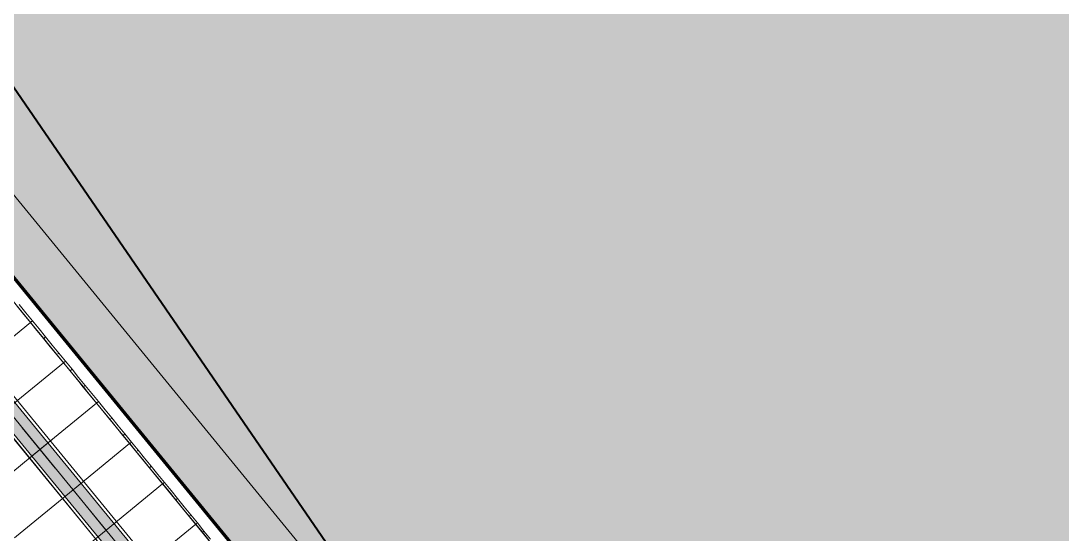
# Model space of a CAD drawing. Header units: metres. Extents: x 478603 to 489313, y 4282657 to 4289463.
# Drawn here: x 479601.3 to 479701.1, y 4286986 to 4287035.2 of the extents above; entities that cross this region are included whole.
import ezdxf

# ---------------------------------------------------------------- set-up
doc = ezdxf.new("R2010")
doc.units = ezdxf.units.M
for name, color, linetype, lineweight in [('ADAKENARI', 18, 'Continuous', 0), ('EKS_2', 5, 'Continuous', 0), ('EKSENLER', 3, 'Continuous', 0), ('HAT_ENERJI_NAKIL_HAT', 18, 'Continuous', 0), ('HDO_2', 30, 'Continuous', 0), ('KALDIRIM', 11, 'Continuous', 0), ('KYO_2', 1, 'Continuous', 20), ('P_ALAN', 143, 'Continuous', 0), ('P_U_KNL', 143, 'Continuous', 0), ('PARSEL_ALAN', 254, 'Continuous', 0), ('PARSEL_SERA_ALAN', 9, 'Continuous', 40), ('PL_ALİNMAN', 1, 'Continuous', 0), ('PL_ENKESIT', 1, 'Continuous', 0), ('PL_KM', 4, 'Continuous', 0), ('RAKORDMAN', 3, 'Continuous', 0), ('SEV_KYO_HDO', 3, 'Continuous', 0), ('SNR_YAPIYAK', 18, 'Continuous', 0), ('YKO_2', 33, 'Continuous', 0)]:
    doc.layers.add(name, color=color, linetype=linetype, lineweight=lineweight)

msp = doc.modelspace()

# ---------------------------------------------------------------- hatches: boundary and pattern name
at = {"layer": 'P_ALAN'}
msp.add_hatch(color=256, dxfattribs=at).paths.add_polyline_path([(479676.002, 4286903.553), (479677.549, 4286904.82), (479504.608, 4287115.988), (479503.061, 4287114.721)])
msp.add_hatch(color=256, dxfattribs=at).paths.add_polyline_path([(479676.002, 4286903.553), (479677.549, 4286904.82), (479504.608, 4287115.988), (479503.061, 4287114.721)])
at = {"layer": 'PARSEL_ALAN'}
msp.add_hatch(color=256, dxfattribs=at).paths.add_polyline_path([(479643.933, 4287398.761), (479817.893, 4287145.197), (479734.475, 4287003.693), (479687.036, 4286923.221), (479673.047, 4286922.158), (479430.429, 4287218.472), (479426.934, 4287224.913), (479426.05, 4287231.313), (479427.413, 4287242.551), (479428.4, 4287247.276), (479432.514, 4287253.457)])
at = {"layer": 'PARSEL_SERA_ALAN'}
msp.add_hatch(color=256, dxfattribs=at).paths.add_polyline_path([(479636.228, 4287387.156), (479642.757, 4287391.636), (479809.646, 4287148.381), (479801.73, 4287142.95), (479804.558, 4287138.827), (479796.642, 4287133.396), (479799.471, 4287129.273), (479791.555, 4287123.842), (479794.383, 4287119.719), (479786.467, 4287114.288), (479789.296, 4287110.165), (479781.38, 4287104.734), (479784.208, 4287100.611), (479776.292, 4287095.18), (479779.121, 4287091.057), (479771.205, 4287085.626), (479774.033, 4287081.503), (479758.201, 4287070.641), (479761.03, 4287066.518), (479753.114, 4287061.087), (479755.942, 4287056.964), (479748.026, 4287051.533), (479750.855, 4287047.41), (479742.939, 4287041.979), (479745.767, 4287037.857), (479737.851, 4287032.426), (479740.68, 4287028.303), (479732.764, 4287022.872), (479735.592, 4287018.749), (479727.676, 4287013.318), (479730.505, 4287009.195), (479722.589, 4287003.764), (479725.417, 4286999.641), (479717.501, 4286994.21), (479720.33, 4286990.087), (479704.498, 4286979.225), (479707.326, 4286975.102), (479699.41, 4286969.671), (479702.239, 4286965.548), (479694.323, 4286960.117), (479697.151, 4286955.994), (479689.235, 4286950.563), (479692.064, 4286946.44), (479684.148, 4286941.009), (479686.976, 4286936.886), (479679.06, 4286931.455), (479650.774, 4286972.685), (479642.858, 4286967.254), (479577.8, 4287062.083), (479569.884, 4287056.652), (479507.654, 4287147.357), (479499.738, 4287141.926), (479434.68, 4287236.755), (479442.596, 4287242.186), (479436.939, 4287250.431)])

# ---------------------------------------------------------------- linework, layer by layer
at = {"layer": 'ADAKENARI', "lineweight": 200}
msp.add_line((479673.047, 4286922.158), (479430.429, 4287218.472), dxfattribs=at)
at = {"layer": 'EKS_2'}
for p in [(479603.143, 4286994.116, 926.174), (479606.31, 4286990.247, 926.437), (479609.478, 4286986.379, 926.7)]:
    msp.add_point(p, dxfattribs=at)
at = {"layer": 'EKSENLER'}
msp.add_line((479665.104, 4286918.442), (479416.137, 4287222.509), dxfattribs=at)
at = {"layer": 'HAT_ENERJI_NAKIL_HAT'}
msp.add_line((479620.765, 4286970.532), (479476.111, 4287147.505), dxfattribs=at)
at = {"layer": 'HDO_2'}
msp.add_polyline3d([(479600.964, 4287007.842, 925.352), (479601.598, 4287007.068, 925.405), (479602.231, 4287006.294, 925.457), (479602.865, 4287005.52, 925.51), (479603.499, 4287004.747, 925.563), (479604.132, 4287003.973, 925.615), (479604.766, 4287003.199, 925.668), (479605.399, 4287002.426, 925.72), (479606.033, 4287001.652, 925.773), (479606.666, 4287000.878, 925.826), (479607.3, 4287000.104, 925.878), (479607.933, 4286999.331, 925.931), (479608.567, 4286998.557, 925.984), (479609.2, 4286997.783, 926.036), (479609.834, 4286997.009, 926.089), (479610.467, 4286996.236, 926.141), (479611.101, 4286995.462, 926.194), (479611.734, 4286994.688, 926.247), (479612.368, 4286993.915, 926.299), (479613.001, 4286993.141, 926.352), (479613.635, 4286992.367, 926.405), (479614.268, 4286991.593, 926.457), (479614.902, 4286990.82, 926.51), (479615.535, 4286990.046, 926.563), (479616.169, 4286989.272, 926.615), (479616.802, 4286988.498, 926.668), (479617.436, 4286987.725, 926.72), (479618.069, 4286986.951, 926.773), (479618.703, 4286986.177, 926.826), (479619.336, 4286985.404, 926.878)], dxfattribs=at)
for p in [(479602.231, 4287006.294, 925.457), (479605.399, 4287002.426, 925.72), (479608.567, 4286998.557, 925.984), (479611.734, 4286994.688, 926.247), (479614.902, 4286990.82, 926.51), (479618.069, 4286986.951, 926.773)]:
    msp.add_point(p, dxfattribs=at)
at = {"layer": 'KALDIRIM'}
msp.add_line((479670.52, 4286922.876), (479428.912, 4287217.957), dxfattribs=at)
at = {"layer": 'KYO_2'}
msp.add_polyline3d([(479601.155, 4287007.998, 927.823), (479601.787, 4287007.223, 927.852), (479602.419, 4287006.448, 927.882), (479603.051, 4287005.673, 927.923), (479603.684, 4287004.899, 927.965), (479604.317, 4287004.124, 928.007), (479604.95, 4287003.35, 928.048), (479605.582, 4287002.576, 928.09), (479606.215, 4287001.801, 928.13), (479606.848, 4287001.027, 928.17), (479607.48, 4287000.252, 928.21), (479608.113, 4286999.478, 928.25), (479608.745, 4286998.703, 928.29), (479609.378, 4286997.929, 928.33), (479610.01, 4286997.154, 928.37), (479610.643, 4286996.38, 928.409), (479611.276, 4286995.605, 928.449), (479611.908, 4286994.83, 928.489), (479612.539, 4286994.055, 928.511), (479613.17, 4286993.279, 928.534), (479613.802, 4286992.504, 928.557), (479614.433, 4286991.728, 928.579), (479615.064, 4286990.952, 928.602), (479615.695, 4286990.176, 928.622), (479616.326, 4286989.401, 928.643), (479616.957, 4286988.625, 928.663), (479617.588, 4286987.849, 928.684), (479618.219, 4286987.073, 928.704), (479618.849, 4286986.297, 928.712), (479619.479, 4286985.52, 928.72)], dxfattribs=at)
for p in [(479602.419, 4287006.448, 927.882), (479605.582, 4287002.576, 928.09), (479608.745, 4286998.703, 928.29), (479611.908, 4286994.83, 928.489), (479615.064, 4286990.952, 928.602), (479618.219, 4286987.073, 928.704)]:
    msp.add_point(p, dxfattribs=at)
at = {"layer": 'P_ALAN'}
msp.add_polyline3d([(479676.002, 4286903.553, 0), (479677.549, 4286904.82, 0), (479504.608, 4287115.988, 0), (479503.061, 4287114.721, 0), (479676.002, 4286903.553, 0)], close=True, dxfattribs=at)
msp.add_polyline3d([(479676.002, 4286903.553, 0), (479677.549, 4286904.82, 0), (479504.608, 4287115.988, 0), (479503.061, 4287114.721, 0), (479676.002, 4286903.553, 0)], close=True, dxfattribs=at)
msp.add_polyline3d([(479676.002, 4286903.553, 0), (479677.549, 4286904.82, 0), (479504.608, 4287115.988, 0), (479503.061, 4287114.721, 0), (479676.002, 4286903.553, 0)], close=True, dxfattribs=at)
msp.add_polyline3d([(479676.002, 4286903.553, 0), (479677.549, 4286904.82, 0), (479504.608, 4287115.988, 0), (479503.061, 4287114.721, 0), (479676.002, 4286903.553, 0)], close=True, dxfattribs=at)
at = {"layer": 'P_U_KNL'}
for points in [[(479677.549, 4286904.82, 0), (479504.608, 4287115.988, 0)], [(479677.781, 4286905.011, 0), (479504.841, 4287116.178, 0)], [(479675.77, 4286903.363, 0), (479502.829, 4287114.531, 0)], [(479676.002, 4286903.553, 0), (479503.061, 4287114.721, 0)]]:
    msp.add_polyline3d(points, dxfattribs=at)
at = {"layer": 'PARSEL_ALAN'}
for points in [[(479643.933, 4287398.761, 927.06), (479817.893, 4287145.197, 932.321), (479734.475, 4287003.693, 930.586), (479687.036, 4286923.221, 931.899), (479673.047, 4286922.158, 931.524), (479430.429, 4287218.472, 921.012), (479426.934, 4287224.913, 920.711), (479426.05, 4287231.313, 920.456), (479427.413, 4287242.551, 919.643), (479428.4, 4287247.276, 919.202), (479432.514, 4287253.457, 918.591), (479643.933, 4287398.761, 927.06)], [(479643.933, 4287398.761, 0), (479817.893, 4287145.197, 0), (479734.475, 4287003.693, 0), (479687.036, 4286923.221, 0), (479673.047, 4286922.158, 0), (479430.429, 4287218.472, 0), (479426.934, 4287224.913, 0), (479426.05, 4287231.313, 0), (479427.413, 4287242.551, 0), (479428.4, 4287247.276, 0), (479432.514, 4287253.457, 0), (479643.933, 4287398.761, 0)]]:
    msp.add_polyline3d(points, close=True, dxfattribs=at)
at = {"layer": 'PARSEL_SERA_ALAN'}
msp.add_polyline3d([(479707.326, 4286975.102, 0), (479699.41, 4286969.671, 0), (479702.239, 4286965.548, 0), (479694.323, 4286960.117, 0), (479697.151, 4286955.994, 0), (479689.235, 4286950.563, 0), (479692.064, 4286946.44, 0), (479684.148, 4286941.009, 0), (479686.976, 4286936.886, 0), (479679.06, 4286931.455, 0), (479650.774, 4286972.685, 0), (479642.858, 4286967.254, 0), (479577.8, 4287062.083, 0)], dxfattribs=at)
msp.add_polyline3d([(479707.326, 4286975.102, 0), (479699.41, 4286969.671, 0), (479702.239, 4286965.548, 0), (479694.323, 4286960.117, 0), (479697.151, 4286955.994, 0), (479689.235, 4286950.563, 0), (479692.064, 4286946.44, 0), (479684.148, 4286941.009, 0), (479686.976, 4286936.886, 0), (479679.06, 4286931.455, 0), (479650.774, 4286972.685, 0), (479642.858, 4286967.254, 0), (479577.8, 4287062.083, 0)], dxfattribs=at)
at = {"layer": 'PL_ALİNMAN'}
for p, q in [((479601.441, 4286996.194), (479604.609, 4286992.326)), ((479605.242, 4286991.552), (479605.559, 4286991.165)), ((479606.193, 4286990.391), (479609.36, 4286986.523))]:
    msp.add_line(p, q, dxfattribs=at)
at = {"layer": 'PL_ENKESIT'}
for points in [[(479602.419, 4287006.448, 927.882), (479602.231, 4287006.294, 925.457), (479602.224, 4287006.288, 925.507), (479596.808, 4287001.853, 925.647), (479591.392, 4286997.419, 925.507), (479591.384, 4286997.412, 925.457), (479591.188, 4286997.252, 927.986)], [(479605.582, 4287002.576, 928.09), (479605.399, 4287002.426, 925.72), (479605.391, 4287002.419, 925.77), (479599.975, 4286997.985, 925.91), (479594.559, 4286993.55, 925.77), (479594.551, 4286993.544, 925.72), (479594.364, 4286993.39, 928.14)], [(479608.745, 4286998.703, 928.29), (479608.567, 4286998.557, 925.984), (479608.559, 4286998.551, 926.034), (479603.143, 4286994.116, 926.174), (479597.727, 4286989.681, 926.034), (479597.719, 4286989.675, 925.984), (479597.536, 4286989.525, 928.349)], [(479611.908, 4286994.83, 928.489), (479611.734, 4286994.688, 926.247), (479611.727, 4286994.682, 926.297), (479606.31, 4286990.247, 926.437), (479600.894, 4286985.813, 926.297), (479600.887, 4286985.806, 926.247), (479600.709, 4286985.661, 928.539)], [(479615.064, 4286990.952, 928.602), (479614.902, 4286990.82, 926.51), (479614.894, 4286990.813, 926.56), (479609.478, 4286986.379, 926.7), (479604.062, 4286981.944, 926.56), (479604.054, 4286981.938, 926.51), (479603.885, 4286981.799, 928.694)], [(479618.219, 4286987.073, 928.704), (479618.069, 4286986.951, 926.773), (479618.062, 4286986.945, 926.823), (479612.646, 4286982.51, 926.963), (479607.23, 4286978.075, 926.823), (479607.222, 4286978.069, 926.773), (479607.062, 4286977.938, 928.841)]]:
    msp.add_polyline3d(points, dxfattribs=at)
at = {"layer": 'PL_KM'}
msp.add_line((479601.982, 4286993.166), (479604.303, 4286995.066), dxfattribs=at)
at = {"layer": 'RAKORDMAN'}
for p, q in [((479510.059, 4287118.85, 918.546), (479612.588, 4286993.629, 487.777)), ((479612.588, 4286993.629, 487.777), (479647.504, 4286950.986, 603.115))]:
    msp.add_line(p, q, dxfattribs=at)
msp.add_point((479612.588, 4286993.629, 487.777), dxfattribs=at)
at = {"layer": 'SEV_KYO_HDO'}
for p, q in [((479602.419, 4287006.448, 927.882), (479602.325, 4287006.371, 926.669)), ((479603.684, 4287004.899, 927.965), (479603.499, 4287004.747, 925.563)), ((479604.95, 4287003.35, 928.048), (479604.858, 4287003.275, 926.858)), ((479606.215, 4287001.801, 928.13), (479606.033, 4287001.652, 925.773)), ((479607.48, 4287000.252, 928.21), (479607.39, 4287000.178, 927.044)), ((479608.745, 4286998.703, 928.29), (479608.567, 4286998.557, 925.984)), ((479610.01, 4286997.154, 928.37), (479609.922, 4286997.082, 927.229)), ((479611.276, 4286995.605, 928.449), (479611.101, 4286995.462, 926.194)), ((479612.539, 4286994.055, 928.511), (479612.454, 4286993.985, 927.405)), ((479613.802, 4286992.504, 928.557), (479613.635, 4286992.367, 926.405)), ((479615.064, 4286990.952, 928.602), (479614.983, 4286990.886, 927.556)), ((479616.326, 4286989.401, 928.643), (479616.169, 4286989.272, 926.615)), ((479617.588, 4286987.849, 928.684), (479617.512, 4286987.787, 927.702)), ((479618.849, 4286986.297, 928.712), (479618.703, 4286986.177, 926.826))]:
    msp.add_line(p, q, dxfattribs=at)
at = {"layer": 'SNR_YAPIYAK'}
msp.add_line((479434.598, 4287221.273, 912.337), (479675.266, 4286927.341, 912.337), dxfattribs=at)
at = {"layer": 'YKO_2'}
msp.add_polyline3d([(479600.957, 4287007.835, 925.402), (479601.59, 4287007.062, 925.455), (479602.224, 4287006.288, 925.507), (479602.857, 4287005.514, 925.56), (479603.491, 4287004.74, 925.613), (479604.124, 4287003.967, 925.665), (479604.758, 4287003.193, 925.718), (479605.391, 4287002.419, 925.77), (479606.025, 4287001.646, 925.823), (479606.658, 4287000.872, 925.876), (479607.292, 4287000.098, 925.928), (479607.925, 4286999.324, 925.981), (479608.559, 4286998.551, 926.034), (479609.192, 4286997.777, 926.086), (479609.826, 4286997.003, 926.139), (479610.459, 4286996.229, 926.191), (479611.093, 4286995.456, 926.244), (479611.727, 4286994.682, 926.297), (479612.36, 4286993.908, 926.349), (479612.994, 4286993.135, 926.402), (479613.627, 4286992.361, 926.455), (479614.261, 4286991.587, 926.507), (479614.894, 4286990.813, 926.56), (479615.528, 4286990.04, 926.613), (479616.161, 4286989.266, 926.665), (479616.795, 4286988.492, 926.718), (479617.428, 4286987.718, 926.77), (479618.062, 4286986.945, 926.823), (479618.695, 4286986.171, 926.876), (479619.329, 4286985.397, 926.928)], dxfattribs=at)
for p in [(479602.224, 4287006.288, 925.507), (479605.391, 4287002.419, 925.77), (479608.559, 4286998.551, 926.034), (479611.727, 4286994.682, 926.297), (479614.894, 4286990.813, 926.56), (479618.062, 4286986.945, 926.823)]:
    msp.add_point(p, dxfattribs=at)

doc.saveas('drawing.dxf')
